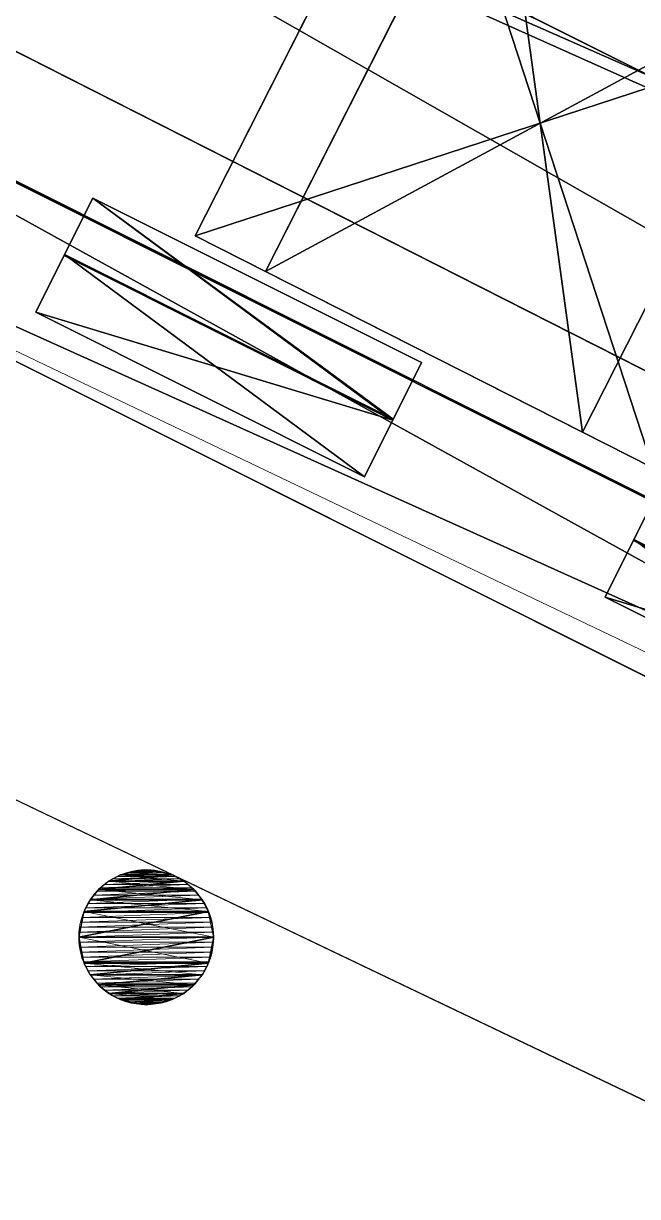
# Model space of a CAD drawing. Header units: centimetres. Extents: x 402 to 3875, y 442 to 2267.
# Drawn here: x 1496.52 to 1519.26, y 1561.86 to 1605.3 of the extents above; entities that cross this region are included whole.
import ezdxf

# ---------------------------------------------------------------- set-up
doc = ezdxf.new("R2010")
doc.units = ezdxf.units.CM
doc.layers.get('0').update_dxf_attribs({"true_color": 0xff5454})
for name, color, linetype in [('Columns of the Existing Mesh Walls', 250, 'Continuous'), ('Floor Area (Red Dust)', 250, 'Continuous'), ('Ground Wooden Structure Systems', 250, 'Continuous'), ('Plan', 250, 'Continuous'), ('Roof Systems', 250, 'Continuous'), ('Sliding Frames (window like)', 250, 'Continuous')]:
    doc.layers.add(name, color=color, linetype=linetype)
doc.layers.get('0').off()

# ---------------------------------------------------------------- blocks, each defined once
blk = doc.blocks.new('Group_16')
blk.add_line((145.547, 260), (21.199, 0))
mesh = blk.add_polyface()
corners = [(145.547, 260), (570, 0), (21.199, 0), (570, 260)]
mesh.append_faces([[corners[k] for k in face] for face in [(0, 1, 2), (1, 0, 3)]], dxfattribs={"vtx0": -1})
blk = doc.blocks.new('Group_4')
for p, q in [((19, 19, -9), (0, 19, -9)), ((0, 19, -9), (0, 19, 10)), ((19, 19, 10), (0, 19, 10)), ((0, 19, -9), (0, 0, -9)), ((0, 19, 10), (0, 0, 10)), ((19, 19, -9), (19, 19, 10)), ((19, 0, -9), (19, 19, -9)), ((19, 0, 10), (19, 19, 10)), ((0, 16.08, 7.08), (0, 2.92, 7.08)), ((0, 2.92, -6.08), (0, 16.08, -6.08)), ((0, 16.08, -6.08), (0, 16.08, 7.08)), ((19, 16.08, 7.08), (0, 16.08, 7.08)), ((19, 16.08, -6.08), (0, 16.08, -6.08)), ((19, 16.08, -6.08), (19, 16.08, 7.08)), ((19, 16.08, 7.08), (19, 2.92, 7.08)), ((19, 2.92, -6.08), (19, 16.08, -6.08)), ((0, 2.92, 7.08), (0, 2.92, -6.08)), ((19, 2.92, 7.08), (0, 2.92, 7.08)), ((19, 2.92, -6.08), (0, 2.92, -6.08)), ((19, 2.92, 7.08), (19, 2.92, -6.08)), ((0, 0, 10), (19, 0, 10)), ((0, 0, -9), (19, 0, -9)), ((0, 0, -9), (0, 0, 10)), ((19, 0, -9), (19, 0, 10))]:
    blk.add_line(p, q)
mesh = blk.add_polyface()
corners = [(0, 19, 10), (19, 19, -9), (0, 19, -9), (19, 19, 10)]
mesh.append_faces([[corners[k] for k in face] for face in [(0, 1, 2), (1, 0, 3)]], dxfattribs={"vtx0": -1})
mesh = blk.add_polyface()
corners = [(19, 0, 10), (0, 19, 10), (0, 0, 10), (19, 19, 10)]
mesh.append_faces([[corners[k] for k in face] for face in [(0, 1, 2), (1, 0, 3)]], dxfattribs={"vtx0": -1})
mesh = blk.add_polyface()
corners = [(19, 19, -9), (0, 0, -9), (0, 19, -9), (19, 0, -9)]
mesh.append_faces([[corners[k] for k in face] for face in [(0, 1, 2), (1, 0, 3)]], dxfattribs={"vtx0": -1})
mesh = blk.add_polyface()
corners = [(0, 0, 10), (0, 2.92, 7.08), (0, 0, -9), (0, 19, 10), (0, 16.08, 7.08), (0, 16.08, -6.08), (0, 2.92, -6.08), (0, 19, -9)]
mesh.append_faces([[corners[k] for k in face] for face in [(0, 1, 2), (1, 3, 4), (4, 3, 5), (2, 6, 7), (6, 2, 1), (7, 5, 3)]], dxfattribs={"vtx0": -1, "vtx1": -1})
mesh.append_faces([[corners[k] for k in face] for face in [(1, 0, 3), (7, 6, 5)]], dxfattribs={"vtx0": -1, "vtx2": -1})
mesh = blk.add_polyface()
corners = [(19, 0, -9), (19, 2.92, -6.08), (19, 0, 10), (19, 19, -9), (19, 16.08, -6.08), (19, 16.08, 7.08), (19, 2.92, 7.08), (19, 19, 10)]
mesh.append_faces([[corners[k] for k in face] for face in [(0, 1, 2), (1, 3, 4), (4, 3, 5), (2, 6, 7), (6, 2, 1), (7, 5, 3)]], dxfattribs={"vtx0": -1, "vtx1": -1})
mesh.append_faces([[corners[k] for k in face] for face in [(1, 0, 3), (7, 6, 5)]], dxfattribs={"vtx0": -1, "vtx2": -1})
mesh = blk.add_polyface()
corners = [(19, 16.08, 7.08), (0, 2.92, 7.08), (0, 16.08, 7.08), (19, 2.92, 7.08)]
mesh.append_faces([[corners[k] for k in face] for face in [(0, 1, 2), (1, 0, 3)]], dxfattribs={"vtx0": -1})
mesh = blk.add_polyface()
corners = [(19, 2.92, -6.08), (0, 16.08, -6.08), (0, 2.92, -6.08), (19, 16.08, -6.08)]
mesh.append_faces([[corners[k] for k in face] for face in [(0, 1, 2), (1, 0, 3)]], dxfattribs={"vtx0": -1})
mesh = blk.add_polyface()
corners = [(19, 16.08, 7.08), (0, 16.08, -6.08), (19, 16.08, -6.08), (0, 16.08, 7.08)]
mesh.append_faces([[corners[k] for k in face] for face in [(0, 1, 2), (1, 0, 3)]], dxfattribs={"vtx0": -1})
mesh = blk.add_polyface()
corners = [(0, 2.92, 7.08), (19, 2.92, -6.08), (0, 2.92, -6.08), (19, 2.92, 7.08)]
mesh.append_faces([[corners[k] for k in face] for face in [(0, 1, 2), (1, 0, 3)]], dxfattribs={"vtx0": -1})
mesh = blk.add_polyface()
corners = [(19, 0, 10), (0, 0, -9), (19, 0, -9), (0, 0, 10)]
mesh.append_faces([[corners[k] for k in face] for face in [(0, 1, 2), (1, 0, 3)]], dxfattribs={"vtx0": -1})
blk = doc.blocks.new('Group_45')
for p, q in [((14.216, 276.268), (14.216, 20.958)), ((14.216, 276.268, 3.8), (14.216, 20.958, 3.8))]:
    blk.add_line(p, q)
mesh = blk.add_polyface()
corners = [(0, 20.958, 3.8), (14.216, 276.268, 3.8), (0, 276.268, 3.8), (14.216, 20.958, 3.8)]
mesh.append_faces([[corners[k] for k in face] for face in [(0, 1, 2), (1, 0, 3)]], dxfattribs={"vtx0": -1})
mesh = blk.add_polyface()
corners = [(0, 276.268, 3.8), (0, 20.958), (0, 20.958, 3.8), (0, 276.268)]
mesh.append_faces([[corners[k] for k in face] for face in [(0, 1, 2), (1, 0, 3)]], dxfattribs={"vtx0": -1})
mesh = blk.add_polyface()
corners = [(14.216, 276.268), (0, 20.958), (0, 276.268), (14.216, 20.958)]
mesh.append_faces([[corners[k] for k in face] for face in [(0, 1, 2), (1, 0, 3)]], dxfattribs={"vtx0": -1})
mesh = blk.add_polyface()
corners = [(14.216, 276.268), (14.216, 20.958, 3.8), (14.216, 20.958), (14.216, 276.268, 3.8)]
mesh.append_faces([[corners[k] for k in face] for face in [(0, 1, 2), (1, 0, 3)]], dxfattribs={"vtx0": -1})
blk = doc.blocks.new('Group_40')
for p, q in [((14.216, 288.607), (14.216, 2.938)), ((14.216, 288.607, 3.8), (14.216, 2.938, 3.8))]:
    blk.add_line(p, q)
mesh = blk.add_polyface()
corners = [(14.216, 2.938, 3.8), (0, 288.607, 3.8), (0, 2.938, 3.8), (14.216, 288.607, 3.8)]
mesh.append_faces([[corners[k] for k in face] for face in [(0, 1, 2), (1, 0, 3)]], dxfattribs={"vtx0": -1})
mesh = blk.add_polyface()
corners = [(0, 288.607, 3.8), (0, 2.938), (0, 2.938, 3.8), (0, 288.607)]
mesh.append_faces([[corners[k] for k in face] for face in [(0, 1, 2), (1, 0, 3)]], dxfattribs={"vtx0": -1})
mesh = blk.add_polyface()
corners = [(14.216, 288.607), (0, 2.938), (0, 288.607), (14.216, 2.938)]
mesh.append_faces([[corners[k] for k in face] for face in [(0, 1, 2), (1, 0, 3)]], dxfattribs={"vtx0": -1})
mesh = blk.add_polyface()
corners = [(14.216, 288.607), (14.216, 2.938, 3.8), (14.216, 2.938), (14.216, 288.607, 3.8)]
mesh.append_faces([[corners[k] for k in face] for face in [(0, 1, 2), (1, 0, 3)]], dxfattribs={"vtx0": -1})
blk = doc.blocks.new('Group_1')
at = {"layer": 'Columns of the Existing Mesh Walls', "lineweight": 20}
for p, q in [((566.809, 1101.418), (566.651, 1101.319)), ((566.67, 1101.332), (567.103, 1101.563)), ((566.67, 1101.332, 190), (567.103, 1101.563)), ((566.67, 1101.332, 190), (567.103, 1101.563, 190)), ((566.975, 1101.505), (566.809, 1101.418)), ((567.146, 1101.58), (566.975, 1101.505)), ((567.103, 1101.563), (568.059, 1101.753)), ((567.103, 1101.563, 190), (568.059, 1101.753)), ((567.103, 1101.563, 190), (568.059, 1101.753, 190)), ((567.103, 1101.563), (567.103, 1101.563, 190)), ((567.323, 1101.642), (567.146, 1101.58)), ((567.503, 1101.69), (567.323, 1101.642)), ((567.687, 1101.725), (567.503, 1101.69)), ((567.873, 1101.746), (567.687, 1101.725)), ((568.059, 1101.753), (567.873, 1101.746)), ((568.246, 1101.746), (568.059, 1101.753)), ((568.059, 1101.753), (569.016, 1101.563)), ((568.059, 1101.753), (568.059, 1101.753, 190)), ((568.059, 1101.753, 190), (569.016, 1101.563)), ((568.059, 1101.753, 190), (569.016, 1101.563, 190)), ((568.432, 1101.725), (568.246, 1101.746)), ((568.616, 1101.69), (568.432, 1101.725)), ((568.796, 1101.642), (568.616, 1101.69)), ((568.973, 1101.58), (568.796, 1101.642)), ((569.144, 1101.505), (568.973, 1101.58)), ((569.016, 1101.563), (569.448, 1101.332)), ((569.016, 1101.563), (569.016, 1101.563, 190)), ((569.016, 1101.563, 190), (569.448, 1101.332)), ((569.016, 1101.563, 190), (569.448, 1101.332, 190)), ((569.309, 1101.418), (569.144, 1101.505)), ((569.468, 1101.319), (569.309, 1101.418)), ((565.981, 1100.642), (566.292, 1101.021)), ((565.981, 1100.642, 190), (566.292, 1101.021)), ((565.981, 1100.642, 190), (566.292, 1101.021, 190)), ((566.227, 1100.953), (566.105, 1100.812)), ((566.359, 1101.086), (566.227, 1100.953)), ((566.292, 1101.021), (566.67, 1101.332)), ((566.292, 1101.021, 190), (566.67, 1101.332)), ((566.292, 1101.021, 190), (566.67, 1101.332, 190)), ((566.292, 1101.021), (566.292, 1101.021, 190)), ((566.501, 1101.208), (566.359, 1101.086)), ((566.651, 1101.319), (566.501, 1101.208)), ((566.67, 1101.332), (566.67, 1101.332, 190)), ((569.448, 1101.332), (569.827, 1101.021)), ((569.448, 1101.332), (569.448, 1101.332, 190)), ((569.448, 1101.332, 190), (569.827, 1101.021)), ((569.448, 1101.332, 190), (569.827, 1101.021, 190)), ((569.618, 1101.208), (569.468, 1101.319)), ((569.76, 1101.086), (569.618, 1101.208)), ((569.892, 1100.953), (569.76, 1101.086)), ((569.827, 1101.021), (570.138, 1100.642)), ((569.827, 1101.021), (569.827, 1101.021, 190)), ((569.827, 1101.021, 190), (570.138, 1100.642)), ((569.827, 1101.021, 190), (570.138, 1100.642, 190)), ((570.014, 1100.812), (569.892, 1100.953)), ((565.75, 1100.21), (565.981, 1100.642)), ((565.75, 1100.21, 190), (565.981, 1100.642)), ((565.75, 1100.21, 190), (565.981, 1100.642, 190)), ((565.894, 1100.503), (565.807, 1100.338)), ((565.994, 1100.661), (565.894, 1100.503)), ((565.981, 1100.642), (565.981, 1100.642, 190)), ((566.105, 1100.812), (565.994, 1100.661)), ((570.125, 1100.661), (570.014, 1100.812)), ((570.224, 1100.503), (570.125, 1100.661)), ((570.138, 1100.642), (570.369, 1100.21)), ((570.138, 1100.642), (570.138, 1100.642, 190)), ((570.138, 1100.642, 190), (570.369, 1100.21)), ((570.138, 1100.642, 190), (570.369, 1100.21, 190)), ((570.312, 1100.338), (570.224, 1100.503)), ((565.559, 1099.253), (565.75, 1100.21)), ((565.559, 1099.253, 190), (565.75, 1100.21)), ((565.559, 1099.253, 190), (565.75, 1100.21, 190)), ((565.732, 1100.166), (565.67, 1099.99)), ((565.807, 1100.338), (565.732, 1100.166)), ((565.75, 1100.21), (565.75, 1100.21, 190)), ((570.387, 1100.166), (570.312, 1100.338)), ((570.369, 1100.21), (570.559, 1099.253)), ((570.369, 1100.21), (570.369, 1100.21, 190)), ((570.369, 1100.21, 190), (570.559, 1099.253)), ((570.369, 1100.21, 190), (570.559, 1099.253, 190)), ((570.448, 1099.99), (570.387, 1100.166)), ((565.587, 1099.626), (565.566, 1099.44)), ((565.622, 1099.809), (565.587, 1099.626)), ((565.67, 1099.99), (565.622, 1099.809)), ((570.497, 1099.809), (570.448, 1099.99)), ((570.531, 1099.626), (570.497, 1099.809)), ((570.552, 1099.44), (570.531, 1099.626)), ((565.566, 1099.44), (565.559, 1099.253)), ((565.559, 1099.253), (565.566, 1099.066)), ((565.75, 1098.296), (565.559, 1099.253)), ((565.75, 1098.296, 190), (565.559, 1099.253)), ((565.559, 1099.253), (565.559, 1099.253, 190)), ((565.75, 1098.296, 190), (565.559, 1099.253, 190)), ((570.559, 1099.253), (570.369, 1098.296)), ((570.559, 1099.253, 190), (570.369, 1098.296)), ((570.559, 1099.253, 190), (570.369, 1098.296, 190)), ((570.559, 1099.253), (570.552, 1099.44)), ((570.552, 1099.066), (570.559, 1099.253)), ((570.559, 1099.253), (570.559, 1099.253, 190)), ((565.566, 1099.066), (565.587, 1098.88)), ((565.587, 1098.88), (565.622, 1098.697)), ((570.497, 1098.697), (570.531, 1098.88)), ((570.531, 1098.88), (570.552, 1099.066)), ((565.622, 1098.697), (565.67, 1098.516)), ((565.67, 1098.516), (565.732, 1098.34)), ((565.732, 1098.34), (565.807, 1098.168)), ((570.312, 1098.168), (570.387, 1098.34)), ((570.387, 1098.34), (570.448, 1098.516)), ((570.448, 1098.516), (570.497, 1098.697)), ((565.981, 1097.864), (565.75, 1098.296)), ((565.981, 1097.864, 190), (565.75, 1098.296)), ((565.75, 1098.296), (565.75, 1098.296, 190)), ((565.981, 1097.864, 190), (565.75, 1098.296, 190)), ((565.807, 1098.168), (565.894, 1098.003)), ((565.894, 1098.003), (565.994, 1097.845)), ((570.125, 1097.845), (570.224, 1098.003)), ((570.369, 1098.296), (570.138, 1097.864)), ((570.369, 1098.296, 190), (570.138, 1097.864)), ((570.369, 1098.296, 190), (570.138, 1097.864, 190)), ((570.224, 1098.003), (570.312, 1098.168)), ((570.369, 1098.296), (570.369, 1098.296, 190)), ((566.292, 1097.485), (565.981, 1097.864)), ((566.292, 1097.485, 190), (565.981, 1097.864)), ((565.981, 1097.864), (565.981, 1097.864, 190)), ((566.292, 1097.485, 190), (565.981, 1097.864, 190)), ((565.994, 1097.845), (566.105, 1097.694)), ((566.105, 1097.694), (566.227, 1097.553)), ((566.227, 1097.553), (566.359, 1097.42)), ((566.67, 1097.174), (566.292, 1097.485)), ((566.292, 1097.485), (566.292, 1097.485, 190)), ((566.67, 1097.174, 190), (566.292, 1097.485)), ((566.67, 1097.174, 190), (566.292, 1097.485, 190)), ((569.827, 1097.485), (569.448, 1097.174)), ((569.827, 1097.485, 190), (569.448, 1097.174)), ((569.827, 1097.485, 190), (569.448, 1097.174, 190)), ((569.76, 1097.42), (569.892, 1097.553)), ((570.138, 1097.864), (569.827, 1097.485)), ((570.138, 1097.864, 190), (569.827, 1097.485)), ((570.138, 1097.864, 190), (569.827, 1097.485, 190)), ((569.827, 1097.485), (569.827, 1097.485, 190)), ((569.892, 1097.553), (570.014, 1097.694)), ((570.014, 1097.694), (570.125, 1097.845)), ((570.138, 1097.864), (570.138, 1097.864, 190)), ((566.359, 1097.42), (566.501, 1097.298)), ((566.501, 1097.298), (566.651, 1097.187)), ((566.651, 1097.187), (566.809, 1097.088)), ((567.103, 1096.943), (566.67, 1097.174)), ((567.103, 1096.943, 190), (566.67, 1097.174)), ((566.67, 1097.174), (566.67, 1097.174, 190)), ((567.103, 1096.943, 190), (566.67, 1097.174, 190)), ((566.809, 1097.088), (566.975, 1097.001)), ((569.448, 1097.174), (569.016, 1096.943)), ((569.448, 1097.174, 190), (569.016, 1096.943)), ((569.448, 1097.174, 190), (569.016, 1096.943, 190)), ((569.144, 1097.001), (569.309, 1097.088)), ((569.309, 1097.088), (569.468, 1097.187)), ((569.448, 1097.174), (569.448, 1097.174, 190)), ((569.468, 1097.187), (569.618, 1097.298)), ((569.618, 1097.298), (569.76, 1097.42)), ((566.975, 1097.001), (567.146, 1096.926)), ((568.059, 1096.753), (567.103, 1096.943)), ((568.059, 1096.753, 190), (567.103, 1096.943)), ((567.103, 1096.943), (567.103, 1096.943, 190)), ((568.059, 1096.753, 190), (567.103, 1096.943, 190)), ((567.146, 1096.926), (567.323, 1096.864)), ((567.323, 1096.864), (567.503, 1096.816)), ((567.503, 1096.816), (567.687, 1096.781)), ((567.687, 1096.781), (567.873, 1096.76)), ((567.873, 1096.76), (568.059, 1096.753)), ((569.016, 1096.943), (568.059, 1096.753)), ((569.016, 1096.943, 190), (568.059, 1096.753)), ((569.016, 1096.943, 190), (568.059, 1096.753, 190)), ((568.059, 1096.753), (568.246, 1096.76)), ((568.059, 1096.753), (568.059, 1096.753, 190)), ((568.246, 1096.76), (568.432, 1096.781)), ((568.432, 1096.781), (568.616, 1096.816)), ((568.616, 1096.816), (568.796, 1096.864)), ((568.796, 1096.864), (568.973, 1096.926)), ((568.973, 1096.926), (569.144, 1097.001)), ((569.016, 1096.943), (569.016, 1096.943, 190))]:
    blk.add_line(p, q, dxfattribs=at)
at = {"layer": 'Columns of the Existing Mesh Walls', "color": 250, "lineweight": 20}
for points in [[(1683.975, 3473.09, 0), (36.014, 27.353, 0)], [(1697.507, 3466.618, 0), (49.546, 20.881, 0)]]:
    blk.add_polyline3d(points, dxfattribs=at)
at = {"layer": 'Columns of the Existing Mesh Walls', "lineweight": 20}
blk.add_polyline3d([(570.559, 1099.253, 0), (570.481, 1099.875, 0), (570.25, 1100.457, 0), (569.882, 1100.964, 0), (569.399, 1101.364, 0), (568.832, 1101.631, 0), (568.216, 1101.748, 0), (567.591, 1101.709, 0), (566.995, 1101.515, 0), (566.466, 1101.179, 0), (566.037, 1100.722, 0), (565.735, 1100.173, 0), (565.579, 1099.566, 0), (565.579, 1098.94, 0), (565.735, 1098.333, 0), (566.037, 1097.784, 0), (566.466, 1097.327, 0), (566.995, 1096.991, 0), (567.591, 1096.797, 0), (568.216, 1096.758, 0), (568.832, 1096.875, 0), (569.399, 1097.142, 0), (569.882, 1097.542, 0), (570.25, 1098.049, 0), (570.481, 1098.631, 0), (570.559, 1099.253, 0)], close=True, dxfattribs=at)
at = {"layer": 'Floor Area (Red Dust)', "lineweight": 5}
for points in [[(614.668, 1202.5, 0), (65.867, 1202.5, 0), (65.867, 942.5, 0), (490.32, 942.5, 0), (614.668, 1202.5, 0)], [(590.867, 1187.5, 0), (80.867, 1187.5, 0), (80.867, 957.5, 0), (480.867, 957.5, 0), (590.867, 1187.5, 0)]]:
    blk.add_polyline3d(points, close=True, dxfattribs=at)
at = {"layer": 'Columns of the Existing Mesh Walls', "lineweight": 20}
mesh = blk.add_polyface(dxfattribs=at)
corners = [(565.566, 1099.066), (565.566, 1099.44), (565.559, 1099.253), (565.587, 1098.88), (565.587, 1099.626), (565.622, 1098.697), (565.622, 1099.809), (565.67, 1098.516), (565.67, 1099.99), (565.732, 1098.34), (565.732, 1100.166), (565.807, 1098.168), (565.807, 1100.338), (565.894, 1098.003), (565.894, 1100.503), (565.994, 1097.845), (565.994, 1100.661), (566.105, 1097.694), (566.105, 1100.812), (566.227, 1097.553), (566.227, 1100.953), (566.359, 1097.42), (566.359, 1101.086), (566.501, 1097.298), (566.501, 1101.208), (566.651, 1097.187), (566.651, 1101.319), (566.809, 1097.088), (566.809, 1101.418), (566.975, 1097.001), (566.975, 1101.505), (567.146, 1096.926), (567.146, 1101.58), (567.323, 1096.864), (567.323, 1101.642), (567.503, 1096.816), (567.503, 1101.69), (567.687, 1096.781), (567.687, 1101.725), (567.873, 1096.76), (567.873, 1101.746), (568.059, 1096.753), (568.059, 1101.753), (568.246, 1096.76), (568.246, 1101.746), (568.432, 1096.781), (568.432, 1101.725), (568.616, 1096.816), (568.616, 1101.69), (568.796, 1096.864), (568.796, 1101.642), (568.973, 1096.926), (568.973, 1101.58), (569.144, 1097.001), (569.144, 1101.505), (569.309, 1097.088), (569.309, 1101.418), (569.468, 1097.187), (569.468, 1101.319), (569.618, 1097.298), (569.618, 1101.208), (569.76, 1097.42), (569.76, 1101.086), (569.892, 1097.553), (569.892, 1100.953), (570.014, 1097.694), (570.014, 1100.812), (570.125, 1097.845), (570.125, 1100.661), (570.224, 1098.003), (570.224, 1100.503), (570.312, 1098.168), (570.312, 1100.338), (570.387, 1098.34), (570.387, 1100.166), (570.448, 1098.516), (570.448, 1099.99), (570.497, 1098.697), (570.497, 1099.809), (570.531, 1098.88), (570.531, 1099.626), (570.552, 1099.066), (570.552, 1099.44), (570.559, 1099.253)]
mesh.append_faces([[corners[k] for k in face] for face in [(0, 1, 2), (82, 81, 83)]], dxfattribs={"vtx0": -1})
mesh.append_faces([[corners[k] for k in face] for face in [(1, 3, 4), (4, 5, 6), (6, 7, 8), (8, 9, 10), (10, 11, 12), (12, 13, 14), (14, 15, 16), (16, 17, 18), (18, 19, 20), (20, 21, 22), (22, 23, 24), (24, 25, 26), (26, 27, 28), (28, 29, 30), (30, 31, 32), (32, 33, 34), (34, 35, 36), (36, 37, 38), (38, 39, 40), (40, 41, 42), (42, 43, 44), (44, 45, 46), (46, 47, 48), (48, 49, 50), (50, 51, 52), (52, 53, 54), (54, 55, 56), (56, 57, 58), (58, 59, 60), (60, 61, 62), (62, 63, 64), (64, 65, 66), (66, 67, 68), (68, 69, 70), (70, 71, 72), (72, 73, 74), (74, 75, 76), (76, 77, 78), (78, 79, 80), (80, 81, 82)]], dxfattribs={"vtx0": -1, "vtx1": -1})
mesh.append_faces([[corners[k] for k in face] for face in [(1, 0, 3), (4, 3, 5), (6, 5, 7), (8, 7, 9), (10, 9, 11), (12, 11, 13), (14, 13, 15), (16, 15, 17), (18, 17, 19), (20, 19, 21), (22, 21, 23), (24, 23, 25), (26, 25, 27), (28, 27, 29), (30, 29, 31), (32, 31, 33), (34, 33, 35), (36, 35, 37), (38, 37, 39), (40, 39, 41), (42, 41, 43), (44, 43, 45), (46, 45, 47), (48, 47, 49), (50, 49, 51), (52, 51, 53), (54, 53, 55), (56, 55, 57), (58, 57, 59), (60, 59, 61), (62, 61, 63), (64, 63, 65), (66, 65, 67), (68, 67, 69), (70, 69, 71), (72, 71, 73), (74, 73, 75), (76, 75, 77), (78, 77, 79), (80, 79, 81)]], dxfattribs={"vtx0": -1, "vtx2": -1})
mesh = blk.add_polyface(dxfattribs=at)
corners = [(565.75, 1100.21), (565.75, 1098.296), (565.559, 1099.253), (565.981, 1100.642), (565.981, 1097.864), (566.292, 1101.021), (566.292, 1097.485), (566.67, 1101.332), (566.67, 1097.174), (567.103, 1101.563), (567.103, 1096.943), (568.059, 1101.753), (568.059, 1096.753), (569.016, 1101.563), (569.016, 1096.943), (569.448, 1101.332), (569.448, 1097.174), (569.827, 1101.021), (569.827, 1097.485), (570.138, 1100.642), (570.138, 1097.864), (570.369, 1100.21), (570.369, 1098.296), (570.559, 1099.253)]
mesh.append_faces([[corners[k] for k in face] for face in [(0, 1, 2), (22, 21, 23)]], dxfattribs={"vtx0": -1})
mesh.append_faces([[corners[k] for k in face] for face in [(1, 3, 4), (4, 5, 6), (6, 7, 8), (8, 9, 10), (10, 11, 12), (12, 13, 14), (14, 15, 16), (16, 17, 18), (18, 19, 20), (20, 21, 22)]], dxfattribs={"vtx0": -1, "vtx1": -1})
mesh.append_faces([[corners[k] for k in face] for face in [(1, 0, 3), (4, 3, 5), (6, 5, 7), (8, 7, 9), (10, 9, 11), (12, 11, 13), (14, 13, 15), (16, 15, 17), (18, 17, 19), (20, 19, 21)]], dxfattribs={"vtx0": -1, "vtx2": -1})
at = {"layer": 'Columns of the Existing Mesh Walls', "lineweight": 25}
mesh = blk.add_polyface(dxfattribs=at)
corners = [(565.75, 1098.296, 190), (565.75, 1100.21, 190), (565.559, 1099.253, 190), (565.981, 1097.864, 190), (565.981, 1100.642, 190), (566.292, 1097.485, 190), (566.292, 1101.021, 190), (566.67, 1097.174, 190), (566.67, 1101.332, 190), (567.103, 1096.943, 190), (567.103, 1101.563, 190), (568.059, 1096.753, 190), (568.059, 1101.753, 190), (569.016, 1096.943, 190), (569.016, 1101.563, 190), (569.448, 1097.174, 190), (569.448, 1101.332, 190), (569.827, 1097.485, 190), (569.827, 1101.021, 190), (570.138, 1097.864, 190), (570.138, 1100.642, 190), (570.369, 1098.296, 190), (570.369, 1100.21, 190), (570.559, 1099.253, 190)]
mesh.append_faces([[corners[k] for k in face] for face in [(0, 1, 2), (22, 21, 23)]], dxfattribs={"vtx0": -1})
mesh.append_faces([[corners[k] for k in face] for face in [(1, 3, 4), (4, 5, 6), (6, 7, 8), (8, 9, 10), (10, 11, 12), (12, 13, 14), (14, 15, 16), (16, 17, 18), (18, 19, 20), (20, 21, 22)]], dxfattribs={"vtx0": -1, "vtx1": -1})
mesh.append_faces([[corners[k] for k in face] for face in [(1, 0, 3), (4, 3, 5), (6, 5, 7), (8, 7, 9), (10, 9, 11), (12, 11, 13), (14, 13, 15), (16, 15, 17), (18, 17, 19), (20, 19, 21)]], dxfattribs={"vtx0": -1, "vtx2": -1})
at = {"layer": 'Columns of the Existing Mesh Walls', "lineweight": 20}
mesh = blk.add_polyface(dxfattribs=at)
corners = [(566.67, 1101.332, 190), (567.103, 1101.563), (566.67, 1101.332)]
mesh.append_faces([[corners[k] for k in face] for face in [(0, 1, 2)]])
mesh = blk.add_polyface(dxfattribs=at)
corners = [(567.103, 1101.563, 190), (567.103, 1101.563), (566.67, 1101.332, 190)]
mesh.append_faces([[corners[k] for k in face] for face in [(0, 1, 2)]])
mesh = blk.add_polyface(dxfattribs=at)
corners = [(567.103, 1101.563, 190), (568.059, 1101.753), (567.103, 1101.563)]
mesh.append_faces([[corners[k] for k in face] for face in [(0, 1, 2)]])
mesh = blk.add_polyface(dxfattribs=at)
corners = [(568.059, 1101.753, 190), (568.059, 1101.753), (567.103, 1101.563, 190)]
mesh.append_faces([[corners[k] for k in face] for face in [(0, 1, 2)]])
mesh = blk.add_polyface(dxfattribs=at)
corners = [(568.059, 1101.753, 190), (569.016, 1101.563), (568.059, 1101.753)]
mesh.append_faces([[corners[k] for k in face] for face in [(0, 1, 2)]])
mesh = blk.add_polyface(dxfattribs=at)
corners = [(569.016, 1101.563, 190), (569.016, 1101.563), (568.059, 1101.753, 190)]
mesh.append_faces([[corners[k] for k in face] for face in [(0, 1, 2)]])
mesh = blk.add_polyface(dxfattribs=at)
corners = [(569.016, 1101.563, 190), (569.448, 1101.332), (569.016, 1101.563)]
mesh.append_faces([[corners[k] for k in face] for face in [(0, 1, 2)]])
mesh = blk.add_polyface(dxfattribs=at)
corners = [(569.448, 1101.332, 190), (569.448, 1101.332), (569.016, 1101.563, 190)]
mesh.append_faces([[corners[k] for k in face] for face in [(0, 1, 2)]])
mesh = blk.add_polyface(dxfattribs=at)
corners = [(566.292, 1101.021), (565.981, 1100.642), (565.981, 1100.642, 190)]
mesh.append_faces([[corners[k] for k in face] for face in [(0, 1, 2)]])
mesh = blk.add_polyface(dxfattribs=at)
corners = [(566.292, 1101.021), (565.981, 1100.642, 190), (566.292, 1101.021, 190)]
mesh.append_faces([[corners[k] for k in face] for face in [(0, 1, 2)]])
mesh = blk.add_polyface(dxfattribs=at)
corners = [(566.292, 1101.021, 190), (566.67, 1101.332), (566.292, 1101.021)]
mesh.append_faces([[corners[k] for k in face] for face in [(0, 1, 2)]])
mesh = blk.add_polyface(dxfattribs=at)
corners = [(566.67, 1101.332, 190), (566.67, 1101.332), (566.292, 1101.021, 190)]
mesh.append_faces([[corners[k] for k in face] for face in [(0, 1, 2)]])
mesh = blk.add_polyface(dxfattribs=at)
corners = [(569.448, 1101.332, 190), (569.827, 1101.021), (569.448, 1101.332)]
mesh.append_faces([[corners[k] for k in face] for face in [(0, 1, 2)]])
mesh = blk.add_polyface(dxfattribs=at)
corners = [(569.827, 1101.021, 190), (569.827, 1101.021), (569.448, 1101.332, 190)]
mesh.append_faces([[corners[k] for k in face] for face in [(0, 1, 2)]])
mesh = blk.add_polyface(dxfattribs=at)
corners = [(569.827, 1101.021, 190), (570.138, 1100.642), (569.827, 1101.021)]
mesh.append_faces([[corners[k] for k in face] for face in [(0, 1, 2)]])
mesh = blk.add_polyface(dxfattribs=at)
corners = [(569.827, 1101.021, 190), (570.138, 1100.642, 190), (570.138, 1100.642)]
mesh.append_faces([[corners[k] for k in face] for face in [(0, 1, 2)]])
mesh = blk.add_polyface(dxfattribs=at)
corners = [(565.981, 1100.642), (565.75, 1100.21), (565.75, 1100.21, 190)]
mesh.append_faces([[corners[k] for k in face] for face in [(0, 1, 2)]])
mesh = blk.add_polyface(dxfattribs=at)
corners = [(565.981, 1100.642), (565.75, 1100.21, 190), (565.981, 1100.642, 190)]
mesh.append_faces([[corners[k] for k in face] for face in [(0, 1, 2)]])
mesh = blk.add_polyface(dxfattribs=at)
corners = [(570.138, 1100.642, 190), (570.369, 1100.21), (570.138, 1100.642)]
mesh.append_faces([[corners[k] for k in face] for face in [(0, 1, 2)]])
mesh = blk.add_polyface(dxfattribs=at)
corners = [(570.138, 1100.642, 190), (570.369, 1100.21, 190), (570.369, 1100.21)]
mesh.append_faces([[corners[k] for k in face] for face in [(0, 1, 2)]])
mesh = blk.add_polyface(dxfattribs=at)
corners = [(565.75, 1100.21), (565.559, 1099.253), (565.559, 1099.253, 190)]
mesh.append_faces([[corners[k] for k in face] for face in [(0, 1, 2)]])
mesh = blk.add_polyface(dxfattribs=at)
corners = [(565.75, 1100.21), (565.559, 1099.253, 190), (565.75, 1100.21, 190)]
mesh.append_faces([[corners[k] for k in face] for face in [(0, 1, 2)]])
mesh = blk.add_polyface(dxfattribs=at)
corners = [(570.369, 1100.21, 190), (570.559, 1099.253), (570.369, 1100.21)]
mesh.append_faces([[corners[k] for k in face] for face in [(0, 1, 2)]])
mesh = blk.add_polyface(dxfattribs=at)
corners = [(570.369, 1100.21, 190), (570.559, 1099.253, 190), (570.559, 1099.253)]
mesh.append_faces([[corners[k] for k in face] for face in [(0, 1, 2)]])
mesh = blk.add_polyface(dxfattribs=at)
corners = [(565.559, 1099.253), (565.75, 1098.296), (565.75, 1098.296, 190)]
mesh.append_faces([[corners[k] for k in face] for face in [(0, 1, 2)]])
mesh = blk.add_polyface(dxfattribs=at)
corners = [(565.559, 1099.253), (565.75, 1098.296, 190), (565.559, 1099.253, 190)]
mesh.append_faces([[corners[k] for k in face] for face in [(0, 1, 2)]])
mesh = blk.add_polyface(dxfattribs=at)
corners = [(570.559, 1099.253, 190), (570.369, 1098.296), (570.559, 1099.253)]
mesh.append_faces([[corners[k] for k in face] for face in [(0, 1, 2)]])
mesh = blk.add_polyface(dxfattribs=at)
corners = [(570.559, 1099.253, 190), (570.369, 1098.296, 190), (570.369, 1098.296)]
mesh.append_faces([[corners[k] for k in face] for face in [(0, 1, 2)]])
mesh = blk.add_polyface(dxfattribs=at)
corners = [(565.75, 1098.296), (565.981, 1097.864), (565.981, 1097.864, 190)]
mesh.append_faces([[corners[k] for k in face] for face in [(0, 1, 2)]])
mesh = blk.add_polyface(dxfattribs=at)
corners = [(565.75, 1098.296), (565.981, 1097.864, 190), (565.75, 1098.296, 190)]
mesh.append_faces([[corners[k] for k in face] for face in [(0, 1, 2)]])
mesh = blk.add_polyface(dxfattribs=at)
corners = [(570.369, 1098.296, 190), (570.138, 1097.864), (570.369, 1098.296)]
mesh.append_faces([[corners[k] for k in face] for face in [(0, 1, 2)]])
mesh = blk.add_polyface(dxfattribs=at)
corners = [(570.369, 1098.296, 190), (570.138, 1097.864, 190), (570.138, 1097.864)]
mesh.append_faces([[corners[k] for k in face] for face in [(0, 1, 2)]])
mesh = blk.add_polyface(dxfattribs=at)
corners = [(565.981, 1097.864), (566.292, 1097.485), (566.292, 1097.485, 190)]
mesh.append_faces([[corners[k] for k in face] for face in [(0, 1, 2)]])
mesh = blk.add_polyface(dxfattribs=at)
corners = [(565.981, 1097.864), (566.292, 1097.485, 190), (565.981, 1097.864, 190)]
mesh.append_faces([[corners[k] for k in face] for face in [(0, 1, 2)]])
mesh = blk.add_polyface(dxfattribs=at)
corners = [(566.67, 1097.174, 190), (566.292, 1097.485), (566.67, 1097.174)]
mesh.append_faces([[corners[k] for k in face] for face in [(0, 1, 2)]])
mesh = blk.add_polyface(dxfattribs=at)
corners = [(566.292, 1097.485, 190), (566.292, 1097.485), (566.67, 1097.174, 190)]
mesh.append_faces([[corners[k] for k in face] for face in [(0, 1, 2)]])
mesh = blk.add_polyface(dxfattribs=at)
corners = [(569.827, 1097.485, 190), (569.448, 1097.174), (569.827, 1097.485)]
mesh.append_faces([[corners[k] for k in face] for face in [(0, 1, 2)]])
mesh = blk.add_polyface(dxfattribs=at)
corners = [(569.448, 1097.174, 190), (569.448, 1097.174), (569.827, 1097.485, 190)]
mesh.append_faces([[corners[k] for k in face] for face in [(0, 1, 2)]])
mesh = blk.add_polyface(dxfattribs=at)
corners = [(570.138, 1097.864, 190), (569.827, 1097.485), (570.138, 1097.864)]
mesh.append_faces([[corners[k] for k in face] for face in [(0, 1, 2)]])
mesh = blk.add_polyface(dxfattribs=at)
corners = [(570.138, 1097.864, 190), (569.827, 1097.485, 190), (569.827, 1097.485)]
mesh.append_faces([[corners[k] for k in face] for face in [(0, 1, 2)]])
mesh = blk.add_polyface(dxfattribs=at)
corners = [(567.103, 1096.943, 190), (566.67, 1097.174), (567.103, 1096.943)]
mesh.append_faces([[corners[k] for k in face] for face in [(0, 1, 2)]])
mesh = blk.add_polyface(dxfattribs=at)
corners = [(566.67, 1097.174, 190), (566.67, 1097.174), (567.103, 1096.943, 190)]
mesh.append_faces([[corners[k] for k in face] for face in [(0, 1, 2)]])
mesh = blk.add_polyface(dxfattribs=at)
corners = [(569.448, 1097.174, 190), (569.016, 1096.943), (569.448, 1097.174)]
mesh.append_faces([[corners[k] for k in face] for face in [(0, 1, 2)]])
mesh = blk.add_polyface(dxfattribs=at)
corners = [(569.016, 1096.943, 190), (569.016, 1096.943), (569.448, 1097.174, 190)]
mesh.append_faces([[corners[k] for k in face] for face in [(0, 1, 2)]])
mesh = blk.add_polyface(dxfattribs=at)
corners = [(568.059, 1096.753, 190), (567.103, 1096.943), (568.059, 1096.753)]
mesh.append_faces([[corners[k] for k in face] for face in [(0, 1, 2)]])
mesh = blk.add_polyface(dxfattribs=at)
corners = [(567.103, 1096.943, 190), (567.103, 1096.943), (568.059, 1096.753, 190)]
mesh.append_faces([[corners[k] for k in face] for face in [(0, 1, 2)]])
mesh = blk.add_polyface(dxfattribs=at)
corners = [(569.016, 1096.943, 190), (568.059, 1096.753), (569.016, 1096.943)]
mesh.append_faces([[corners[k] for k in face] for face in [(0, 1, 2)]])
mesh = blk.add_polyface(dxfattribs=at)
corners = [(568.059, 1096.753, 190), (568.059, 1096.753), (569.016, 1096.943, 190)]
mesh.append_faces([[corners[k] for k in face] for face in [(0, 1, 2)]])
blk = doc.blocks.new('Group_11')
mesh = blk.add_polyface()
corners = [(316.777, 3.8, -3.5), (21.476, 0, -3.5), (21.476, 3.8, -3.5), (316.777, 0, -3.5)]
mesh.append_faces([[corners[k] for k in face] for face in [(0, 1, 2), (1, 0, 3)]], dxfattribs={"vtx0": -1})
mesh = blk.add_polyface()
corners = [(21.476, 3.8, 10.55), (316.777, 3.8, -3.5), (21.476, 3.8, -3.5), (316.777, 3.8, 10.55)]
mesh.append_faces([[corners[k] for k in face] for face in [(0, 1, 2), (1, 0, 3)]], dxfattribs={"vtx0": -1})
mesh = blk.add_polyface()
corners = [(316.777, 0, 10.55), (21.476, 3.8, 10.55), (21.476, 0, 10.55), (316.777, 3.8, 10.55)]
mesh.append_faces([[corners[k] for k in face] for face in [(0, 1, 2), (1, 0, 3)]], dxfattribs={"vtx0": -1})
mesh = blk.add_polyface()
corners = [(316.777, 0, 10.55), (21.476, 0, -3.5), (316.777, 0, -3.5), (21.476, 0, 10.55)]
mesh.append_faces([[corners[k] for k in face] for face in [(0, 1, 2), (1, 0, 3)]], dxfattribs={"vtx0": -1})
blk = doc.blocks.new('Group_25')
mesh = blk.add_polyface()
corners = [(21.476, 3.8, -3.5), (316.777, 0, -3.5), (21.476, 0, -3.5), (316.777, 3.8, -3.5)]
mesh.append_faces([[corners[k] for k in face] for face in [(0, 1, 2), (1, 0, 3)]], dxfattribs={"vtx0": -1})
mesh = blk.add_polyface()
corners = [(21.476, 3.8, 10.55), (316.777, 3.8, -3.5), (21.476, 3.8, -3.5), (316.777, 3.8, 10.55)]
mesh.append_faces([[corners[k] for k in face] for face in [(0, 1, 2), (1, 0, 3)]], dxfattribs={"vtx0": -1})
mesh = blk.add_polyface()
corners = [(316.777, 0, 10.55), (21.476, 3.8, 10.55), (21.476, 0, 10.55), (316.777, 3.8, 10.55)]
mesh.append_faces([[corners[k] for k in face] for face in [(0, 1, 2), (1, 0, 3)]], dxfattribs={"vtx0": -1})
mesh = blk.add_polyface()
corners = [(316.777, 0, 10.55), (21.476, 0, -3.5), (316.777, 0, -3.5), (21.476, 0, 10.55)]
mesh.append_faces([[corners[k] for k in face] for face in [(0, 1, 2), (1, 0, 3)]], dxfattribs={"vtx0": -1})
blk = doc.blocks.new('Group_5')
mesh = blk.add_polyface()
corners = [(166.043, 3.8, 3.5), (23.459, 0, 3.5), (23.459, 3.8, 3.5), (166.043, 0, 3.5)]
mesh.append_faces([[corners[k] for k in face] for face in [(0, 1, 2), (1, 0, 3)]], dxfattribs={"vtx0": -1})
mesh = blk.add_polyface()
corners = [(23.459, 3.8, 10.55), (166.043, 3.8, 3.5), (23.459, 3.8, 3.5), (166.043, 3.8, 10.55)]
mesh.append_faces([[corners[k] for k in face] for face in [(0, 1, 2), (1, 0, 3)]], dxfattribs={"vtx0": -1})
mesh = blk.add_polyface()
corners = [(23.459, 0, 10.55), (166.043, 3.8, 10.55), (23.459, 3.8, 10.55), (166.043, 0, 10.55)]
mesh.append_faces([[corners[k] for k in face] for face in [(0, 1, 2), (1, 0, 3)]], dxfattribs={"vtx0": -1})
mesh = blk.add_polyface()
corners = [(166.043, 0, 10.55), (23.459, 0, 3.5), (166.043, 0, 3.5), (23.459, 0, 10.55)]
mesh.append_faces([[corners[k] for k in face] for face in [(0, 1, 2), (1, 0, 3)]], dxfattribs={"vtx0": -1})
blk = doc.blocks.new('Group_12')
at = {"color": 31, "true_color": 0xffcc99}
for p, q in [((-0.532, 5.204, 2.7), (138.185, 282.291, 2.7)), ((-0.532, 5.204), (138.185, 282.291)), ((150.704, 276.024, 2.7), (15.124, 5.204, 2.7)), ((150.704, 276.024), (15.124, 5.204))]:
    blk.add_line(p, q, dxfattribs=at)
at = {"color": 250}
mesh = blk.add_polyface(dxfattribs=at)
corners = [(138.185, 282.291, 2.7), (-0.532, 5.204), (-0.532, 5.204, 2.7), (138.185, 282.291)]
mesh.append_faces([[corners[k] for k in face] for face in [(0, 1, 2), (1, 0, 3)]], dxfattribs={"vtx0": -1, "color": 250})
mesh = blk.add_polyface(dxfattribs=at)
corners = [(150.704, 276.024), (15.124, 5.204, 2.7), (15.124, 5.204), (150.704, 276.024, 2.7)]
mesh.append_faces([[corners[k] for k in face] for face in [(0, 1, 2), (1, 0, 3)]], dxfattribs={"vtx0": -1, "color": 250})
blk = doc.blocks.new('Group_10')
for p, q in [((0, 0, 3.8), (0, 225.93, 3.8)), ((0, 0), (0, 225.93)), ((9.433, 225.93), (9.433, 0)), ((9.433, 225.93, 3.8), (9.433, 0, 3.8))]:
    blk.add_line(p, q)
mesh = blk.add_polyface()
corners = [(9.433, 0, 3.8), (0, 225.93, 3.8), (0, 0, 3.8), (9.433, 225.93, 3.8)]
mesh.append_faces([[corners[k] for k in face] for face in [(0, 1, 2), (1, 0, 3)]], dxfattribs={"vtx0": -1})
mesh = blk.add_polyface()
corners = [(0, 225.93, 3.8), (0, 0), (0, 0, 3.8), (0, 225.93)]
mesh.append_faces([[corners[k] for k in face] for face in [(0, 1, 2), (1, 0, 3)]], dxfattribs={"vtx0": -1})
mesh = blk.add_polyface()
corners = [(9.433, 225.93), (0, 0), (0, 225.93), (9.433, 0)]
mesh.append_faces([[corners[k] for k in face] for face in [(0, 1, 2), (1, 0, 3)]], dxfattribs={"vtx0": -1})
mesh = blk.add_polyface()
corners = [(9.433, 225.93), (9.433, 0, 3.8), (9.433, 0), (9.433, 225.93, 3.8)]
mesh.append_faces([[corners[k] for k in face] for face in [(0, 1, 2), (1, 0, 3)]], dxfattribs={"vtx0": -1})
blk = doc.blocks.new('Group_56')
for p, q in [((0, 13.61, 114.435), (0, 0, 114.435)), ((20.178, 13.61), (0, 13.61, 114.435)), ((2.068, 13.61, 114.799), (0, 13.61, 114.435)), ((2.068, 13.61, 114.799), (2.068, 0, 114.799)), ((22.246, 13.61, 0.365), (2.068, 13.61, 114.799)), ((20.178, 0), (20.178, 13.61)), ((22.246, 13.61, 0.365), (20.178, 13.61)), ((22.246, 0, 0.365), (22.246, 13.61, 0.365)), ((0, 0, 114.435), (20.178, 0)), ((2.068, 0, 114.799), (0, 0, 114.435)), ((2.068, 0, 114.799), (22.246, 0, 0.365)), ((22.246, 0, 0.365), (20.178, 0))]:
    blk.add_line(p, q)
mesh = blk.add_polyface()
corners = [(0, 0, 114.435), (20.178, 13.61), (20.178, 0), (0, 13.61, 114.435)]
mesh.append_faces([[corners[k] for k in face] for face in [(0, 1, 2), (1, 0, 3)]], dxfattribs={"vtx0": -1})
mesh = blk.add_polyface()
corners = [(2.068, 0, 114.799), (0, 13.61, 114.435), (0, 0, 114.435), (2.068, 13.61, 114.799)]
mesh.append_faces([[corners[k] for k in face] for face in [(0, 1, 2), (1, 0, 3)]], dxfattribs={"vtx0": -1})
mesh = blk.add_polyface()
corners = [(0, 13.61, 114.435), (22.246, 13.61, 0.365), (20.178, 13.61), (2.068, 13.61, 114.799)]
mesh.append_faces([[corners[k] for k in face] for face in [(0, 1, 2), (1, 0, 3)]], dxfattribs={"vtx0": -1})
mesh = blk.add_polyface()
corners = [(22.246, 13.61, 0.365), (2.068, 0, 114.799), (22.246, 0, 0.365), (2.068, 13.61, 114.799)]
mesh.append_faces([[corners[k] for k in face] for face in [(0, 1, 2), (1, 0, 3)]], dxfattribs={"vtx0": -1})
mesh = blk.add_polyface()
corners = [(22.246, 13.61, 0.365), (20.178, 0), (20.178, 13.61), (22.246, 0, 0.365)]
mesh.append_faces([[corners[k] for k in face] for face in [(0, 1, 2), (1, 0, 3)]], dxfattribs={"vtx0": -1})
mesh = blk.add_polyface()
corners = [(22.246, 0, 0.365), (0, 0, 114.435), (20.178, 0), (2.068, 0, 114.799)]
mesh.append_faces([[corners[k] for k in face] for face in [(0, 1, 2), (1, 0, 3)]], dxfattribs={"vtx0": -1})
blk = doc.blocks.new('Group_15')
at = {"color": 31, "true_color": 0xffcc99, "xscale": 0.6271799220737199, "yscale": 0.5745582248511836}
for p in [(0, 0, 120), (0, 0)]:
    blk.add_blockref('Group_10', p, dxfattribs=at)
at = {"color": 250, "true_color": 0x3a3a3a, "extrusion": (0.173648, -2.81947e-19, 0.984808), "rotation": 270}
for p in [(92.049, 18.91, 4.082), (71, 18.91, 4.082)]:
    blk.add_blockref('Group_56', p, dxfattribs=at)

msp = doc.modelspace()

# ---------------------------------------------------------------- block references
at = {"layer": 'Columns of the Existing Mesh Walls', "lineweight": 20, "rotation": 270}
msp.add_blockref('Group_1', (401.813, 2139.52), dxfattribs=at)
at = {"layer": 'Floor Area (Red Dust)', "lineweight": 15, "extrusion": (0, 0, -1), "zscale": -1, "rotation": 296.9}
msp.add_blockref('Group_4', (-1528.423, 1605.788), dxfattribs=at)
at = {"layer": 'Ground Wooden Structure Systems', "lineweight": 15, "extrusion": (0, 0, -1), "yscale": 1.02111111111111, "zscale": -1, "rotation": 296.9}
for name, p in [('Group_40', (-1612.999, 1560.974, -10)), ('Group_45', (-1612.999, 1560.974, -13.8))]:
    msp.add_blockref(name, p, dxfattribs=at)
at = {"layer": 'Plan', "lineweight": 15}
for name, p, rotation in [('Group_16', (1604.313, 1503.653), 89.99999999999999), ('Group_12', (1331.288, 1694.561, 344.418), 270)]:
    msp.add_blockref(name, p, dxfattribs=dict(at, rotation=rotation))
at = {"layer": 'Plan', "lineweight": 15, "extrusion": (0, 0, -1), "xscale": 1.008403495039375, "zscale": -1, "rotation": 26.59383801689245}
for name, p in [('Group_11', (-1626.36, 1553.97, -319.819)), ('Group_25', (-1626.36, 1553.97, -291.719))]:
    msp.add_blockref(name, p, dxfattribs=at)
at = {"layer": 'Roof Systems', "lineweight": 20, "yscale": 1.120000000000002, "rotation": 63.40616198310711}
msp.add_blockref('Group_15', (1600.458, 1540.614, 90.55), dxfattribs=at)
at = {"layer": 'Sliding Frames (window like)', "lineweight": 20, "extrusion": (0, 0, -1), "xscale": 1.008403495039375, "zscale": -1, "rotation": 26.59383801689245}
msp.add_blockref('Group_5', (-1626.36, 1553.97, -333.819), dxfattribs=at)

doc.saveas('drawing.dxf')
